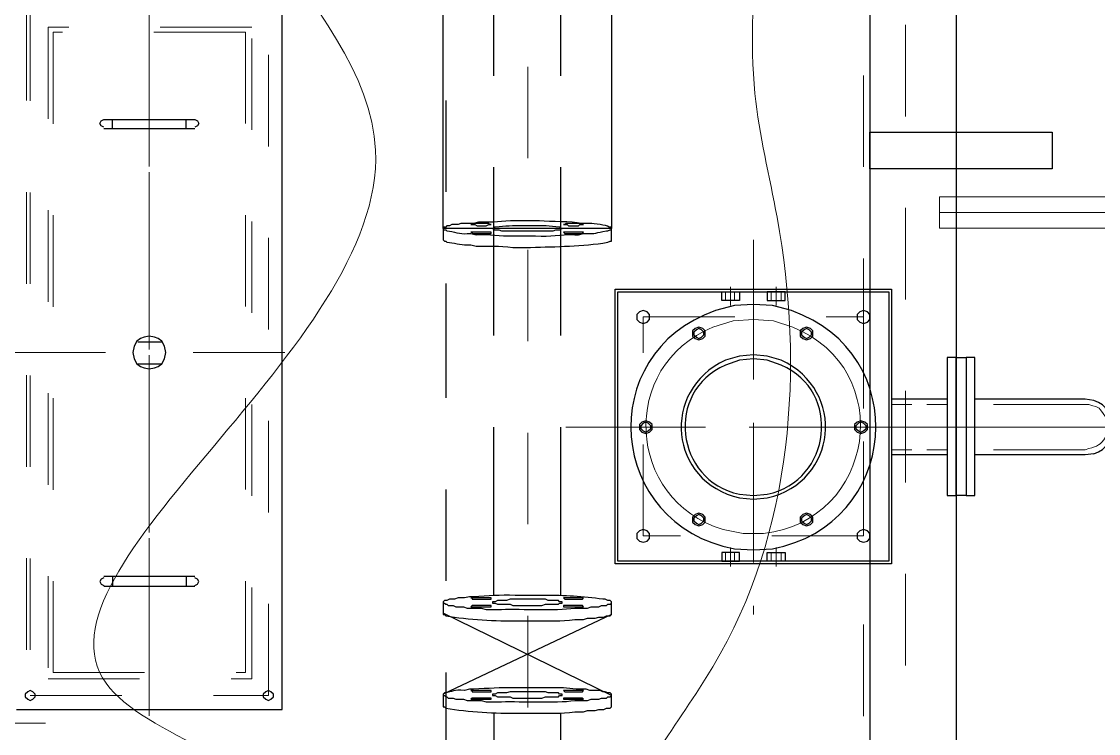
# Model space of a CAD drawing. Header units: metres. Extents: x 531759 to 532310, y 2675082 to 2675319.
# Drawn here: x 532024.641 to 532025.817, y 2675224.369 to 2675225.147 of the extents above; entities that cross this region are included whole.
import ezdxf

# ---------------------------------------------------------------- set-up
doc = ezdxf.new("R2010")
doc.units = ezdxf.units.M
doc.header["$MEASUREMENT"] = 0
for name, pattern in [('CENTER', [2, 1.25, -0.25, 0.25, -0.25]), ('CENTER2', [1.125, 0.75, -0.125, 0.125, -0.125]), ('PDF_IMPORT', [1, 0.8, -0.2])]:
    doc.linetypes.add(name, pattern=pattern)
doc.layers.add('IDT', color=7, linetype='Continuous')

# ---------------------------------------------------------------- blocks, each defined once
blk = doc.blocks.new('IDT')
at = {"layer": 'IDT', "color": 8, "linetype": 'CENTER', "ltscale": 0.1}
blk.add_line((15.8275, 7.4232), (15.8275, 16.5476), dxfattribs=at)
at = {"layer": 'IDT', "color": 0, "lineweight": 25}
for p, q in [((15.2701, 9.6603), (15.2701, 14.3091)), ((15.3642, 9.7654), (15.3642, 14.2039)), ((15.775, 10.8678), (15.775, 11.0006)), ((15.7017, 10.9273), (15.7017, 10.8678)), ((15.6477, 10.8622), (15.6463, 10.8609)), ((15.6463, 10.8609), (15.6463, 10.8595)), ((15.6463, 10.8595), (15.6463, 10.847)), ((15.6519, 10.8622), (15.6477, 10.8622)), ((15.6546, 10.8636), (15.6519, 10.8622)), ((15.6602, 10.8636), (15.6546, 10.8636)), ((15.6643, 10.865), (15.6602, 10.8636)), ((15.6726, 10.865), (15.6643, 10.865)), ((15.6768, 10.8664), (15.6726, 10.865)), ((15.6865, 10.8664), (15.6768, 10.8664)), ((15.7473, 10.8678), (15.7293, 10.8678)), ((15.8289, 10.8609), (15.8275, 10.8622)), ((15.8303, 10.8609), (15.8289, 10.8609)), ((15.8303, 10.8595), (15.8303, 10.8609)), ((15.8303, 10.847), (15.8303, 10.8595)), ((16.2964, 10.8636), (16.006, 10.8636)), ((16.006, 10.8636), (16.006, 10.0835)), ((16.2964, 10.8636), (16.006, 10.8636)), ((16.006, 10.8636), (16.006, 10.0835)), ((15.6477, 10.8498), (15.6463, 10.8484)), ((15.6463, 10.8484), (15.6463, 10.847)), ((15.6463, 10.8484), (15.8303, 10.7585)), ((15.6463, 10.7599), (15.8303, 10.847)), ((15.6463, 10.847), (15.6477, 10.8456)), ((15.6505, 10.8498), (15.6477, 10.8498)), ((15.6477, 10.8456), (15.6505, 10.8456)), ((15.6519, 10.8512), (15.6505, 10.8498)), ((15.6505, 10.8456), (15.6533, 10.8443)), ((15.6574, 10.8512), (15.6519, 10.8512)), ((15.6602, 10.8526), (15.6574, 10.8512)), ((15.6685, 10.8526), (15.6602, 10.8526)), ((15.6726, 10.8539), (15.6685, 10.8526)), ((15.6865, 10.8539), (15.6726, 10.8539)), ((15.6782, 10.8526), (15.6768, 10.8526)), ((15.6768, 10.8526), (15.6782, 10.8512)), ((15.6782, 10.8512), (15.6878, 10.8512)), ((15.6878, 10.8512), (15.6989, 10.8512)), ((15.6989, 10.8526), (15.6975, 10.8526)), ((15.6989, 10.8512), (15.6989, 10.8526)), ((15.703, 10.8484), (15.7003, 10.8484)), ((15.7003, 10.8484), (15.7003, 10.847)), ((15.7003, 10.847), (15.703, 10.847)), ((15.7044, 10.8498), (15.703, 10.8484)), ((15.703, 10.847), (15.7044, 10.8456)), ((15.7183, 10.8498), (15.7044, 10.8498)), ((15.7044, 10.8456), (15.7155, 10.8456)), ((15.7155, 10.8456), (15.7183, 10.8443)), ((15.7224, 10.8512), (15.7183, 10.8498)), ((15.7542, 10.8512), (15.7224, 10.8512)), ((15.757, 10.8498), (15.7542, 10.8512)), ((15.7708, 10.8498), (15.757, 10.8498)), ((15.757, 10.8443), (15.7611, 10.8456)), ((15.7611, 10.8456), (15.7708, 10.8456)), ((15.7833, 10.8553), (15.7667, 10.8553)), ((15.7736, 10.8484), (15.7708, 10.8498)), ((15.7708, 10.8456), (15.7736, 10.847)), ((15.7764, 10.8484), (15.7736, 10.8484)), ((15.7736, 10.847), (15.7764, 10.847)), ((15.7764, 10.847), (15.7764, 10.8484)), ((15.7791, 10.8526), (15.7777, 10.8526)), ((15.7777, 10.8526), (15.7777, 10.8512)), ((15.7777, 10.8512), (15.7888, 10.8512)), ((15.7888, 10.8539), (15.7833, 10.8553)), ((15.804, 10.8539), (15.7888, 10.8539)), ((15.7888, 10.8512), (15.7902, 10.8512)), ((15.7985, 10.8512), (15.7999, 10.8526)), ((15.7999, 10.8526), (15.7985, 10.8526)), ((15.8082, 10.8526), (15.804, 10.8539)), ((15.8165, 10.8526), (15.8082, 10.8526)), ((15.8192, 10.8512), (15.8165, 10.8526)), ((15.8248, 10.8512), (15.8192, 10.8512)), ((15.8261, 10.8498), (15.8248, 10.8512)), ((15.8275, 10.8498), (15.8261, 10.8498)), ((15.8289, 10.8484), (15.8275, 10.8498)), ((15.8303, 10.8484), (15.8289, 10.8484)), ((15.8289, 10.8456), (15.8303, 10.847)), ((15.8303, 10.847), (15.8303, 10.8484)), ((16.0184, 10.8526), (16.0156, 10.8498)), ((16.0184, 10.8526), (16.0156, 10.8498)), ((16.0156, 10.8498), (16.0156, 10.847)), ((16.0156, 10.8498), (16.0156, 10.847)), ((16.0156, 10.847), (16.0184, 10.8443)), ((16.0156, 10.847), (16.0184, 10.8443)), ((16.0212, 10.8539), (16.0184, 10.8526)), ((16.0212, 10.8539), (16.0184, 10.8526)), ((16.0239, 10.8526), (16.0212, 10.8539)), ((16.0239, 10.8526), (16.0212, 10.8539)), ((16.0267, 10.8498), (16.0239, 10.8526)), ((16.0267, 10.8498), (16.0239, 10.8526)), ((16.0239, 10.8443), (16.0267, 10.847)), ((16.0239, 10.8443), (16.0267, 10.847)), ((16.0267, 10.847), (16.0267, 10.8498)), ((16.0267, 10.847), (16.0267, 10.8498)), ((16.2784, 10.8526), (16.2757, 10.8498)), ((16.2784, 10.8526), (16.2757, 10.8498)), ((16.2757, 10.8498), (16.2757, 10.847)), ((16.2757, 10.8498), (16.2757, 10.847)), ((16.2757, 10.847), (16.2784, 10.8443)), ((16.2757, 10.847), (16.2784, 10.8443)), ((16.2812, 10.8539), (16.2784, 10.8526)), ((16.2812, 10.8539), (16.2784, 10.8526)), ((16.284, 10.8526), (16.2812, 10.8539)), ((16.284, 10.8526), (16.2812, 10.8539)), ((16.2867, 10.8498), (16.284, 10.8526)), ((16.2867, 10.8498), (16.284, 10.8526)), ((16.284, 10.8443), (16.2867, 10.847)), ((16.284, 10.8443), (16.2867, 10.847)), ((16.2867, 10.847), (16.2867, 10.8498)), ((16.2867, 10.847), (16.2867, 10.8498)), ((15.6533, 10.8443), (15.656, 10.8443)), ((15.656, 10.8443), (15.6588, 10.8429)), ((15.6588, 10.8429), (15.6699, 10.8429)), ((15.6699, 10.8429), (15.674, 10.8415)), ((15.674, 10.8415), (15.6851, 10.8415)), ((15.6782, 10.8443), (15.6768, 10.8429)), ((15.6768, 10.8429), (15.6878, 10.8429)), ((15.6878, 10.8429), (15.6989, 10.8429)), ((15.6989, 10.8429), (15.6975, 10.8443)), ((15.7127, 10.8401), (15.7376, 10.8401)), ((15.7183, 10.8443), (15.7376, 10.8443)), ((15.7376, 10.8443), (15.757, 10.8443)), ((15.7376, 10.8401), (15.7515, 10.8401)), ((15.7791, 10.8443), (15.7777, 10.8443)), ((15.7777, 10.8443), (15.7777, 10.8429)), ((15.7777, 10.8429), (15.7888, 10.8429)), ((15.7888, 10.8429), (15.7902, 10.8429)), ((15.7985, 10.8443), (15.7971, 10.8443)), ((15.7971, 10.8415), (15.8013, 10.8415)), ((15.7985, 10.8429), (15.7985, 10.8443)), ((15.7985, 10.8429), (15.7999, 10.8429)), ((15.7999, 10.8429), (15.7985, 10.8429)), ((15.8013, 10.8415), (15.8068, 10.8429)), ((16.0184, 10.8443), (16.0212, 10.8429)), ((16.0184, 10.8443), (16.0212, 10.8429)), ((16.0212, 10.8429), (16.0239, 10.8443)), ((16.0212, 10.8429), (16.0239, 10.8443)), ((16.2784, 10.8443), (16.2812, 10.8429)), ((16.2784, 10.8443), (16.2812, 10.8429)), ((16.2812, 10.8429), (16.284, 10.8443)), ((16.2812, 10.8429), (16.284, 10.8443)), ((15.6643, 10.764), (15.6602, 10.7627)), ((15.6726, 10.764), (15.6643, 10.764)), ((15.6768, 10.7654), (15.6726, 10.764)), ((15.6865, 10.7654), (15.6768, 10.7654)), ((15.7473, 10.7668), (15.7293, 10.7668)), ((15.6477, 10.7613), (15.6463, 10.7599)), ((15.6463, 10.7599), (15.6463, 10.7585)), ((15.6463, 10.7585), (15.6463, 10.7461)), ((15.6519, 10.7613), (15.6477, 10.7613)), ((15.6546, 10.7627), (15.6519, 10.7613)), ((15.6602, 10.7627), (15.6546, 10.7627)), ((15.6602, 10.7516), (15.6574, 10.7502)), ((15.6685, 10.7516), (15.6602, 10.7516)), ((15.6726, 10.753), (15.6685, 10.7516)), ((15.6865, 10.753), (15.6726, 10.753)), ((15.6782, 10.7516), (15.6768, 10.7516)), ((15.6768, 10.7516), (15.6782, 10.7502)), ((15.6989, 10.7516), (15.6975, 10.7516)), ((15.6989, 10.7502), (15.6989, 10.7516)), ((15.7833, 10.7544), (15.7667, 10.7544)), ((15.7791, 10.7516), (15.7777, 10.7516)), ((15.7777, 10.7516), (15.7777, 10.7502)), ((15.7888, 10.753), (15.7833, 10.7544)), ((15.804, 10.753), (15.7888, 10.753)), ((15.7985, 10.7502), (15.7999, 10.7516)), ((15.7999, 10.7516), (15.7985, 10.7516)), ((15.8082, 10.7516), (15.804, 10.753)), ((15.8165, 10.7516), (15.8082, 10.7516)), ((15.8192, 10.7502), (15.8165, 10.7516)), ((15.8289, 10.7599), (15.8275, 10.7613)), ((15.8303, 10.7599), (15.8289, 10.7599)), ((15.8303, 10.7585), (15.8303, 10.7599)), ((15.8303, 10.7461), (15.8303, 10.7585)), ((15.6477, 10.7488), (15.6463, 10.7474)), ((15.6463, 10.7474), (15.6463, 10.7461)), ((15.6463, 10.7461), (15.6477, 10.7447)), ((15.6505, 10.7488), (15.6477, 10.7488)), ((15.6477, 10.7447), (15.6505, 10.7447)), ((15.6519, 10.7502), (15.6505, 10.7488)), ((15.6505, 10.7447), (15.6533, 10.7433)), ((15.6574, 10.7502), (15.6519, 10.7502)), ((15.6533, 10.7433), (15.656, 10.7433)), ((15.6782, 10.7433), (15.6768, 10.7419)), ((15.6768, 10.7419), (15.6878, 10.7419)), ((15.6782, 10.7502), (15.6878, 10.7502)), ((15.6878, 10.7502), (15.6989, 10.7502)), ((15.6878, 10.7419), (15.6989, 10.7419)), ((15.6989, 10.7419), (15.6975, 10.7433)), ((15.703, 10.7474), (15.7003, 10.7474)), ((15.7003, 10.7474), (15.7003, 10.7461)), ((15.7003, 10.7461), (15.703, 10.7461)), ((15.7044, 10.7488), (15.703, 10.7474)), ((15.703, 10.7461), (15.7044, 10.7447)), ((15.7183, 10.7488), (15.7044, 10.7488)), ((15.7044, 10.7447), (15.7155, 10.7447)), ((15.7155, 10.7447), (15.7183, 10.7433)), ((15.7224, 10.7502), (15.7183, 10.7488)), ((15.7183, 10.7433), (15.7376, 10.7433)), ((15.7542, 10.7502), (15.7224, 10.7502)), ((15.7376, 10.7433), (15.757, 10.7433)), ((15.757, 10.7488), (15.7542, 10.7502)), ((15.7708, 10.7488), (15.757, 10.7488)), ((15.757, 10.7433), (15.7611, 10.7447)), ((15.7611, 10.7447), (15.7708, 10.7447)), ((15.7736, 10.7474), (15.7708, 10.7488)), ((15.7708, 10.7447), (15.7736, 10.7461)), ((15.7764, 10.7474), (15.7736, 10.7474)), ((15.7736, 10.7461), (15.7764, 10.7461)), ((15.7764, 10.7461), (15.7764, 10.7474)), ((15.7777, 10.7502), (15.7888, 10.7502)), ((15.7791, 10.7433), (15.7777, 10.7433)), ((15.7777, 10.7433), (15.7777, 10.7419)), ((15.7777, 10.7419), (15.7888, 10.7419)), ((15.7888, 10.7502), (15.7902, 10.7502)), ((15.7888, 10.7419), (15.7902, 10.7419)), ((15.7985, 10.7433), (15.7971, 10.7433)), ((15.7971, 10.7405), (15.8013, 10.7405)), ((15.7985, 10.7419), (15.7985, 10.7433)), ((15.7985, 10.7419), (15.7999, 10.7419)), ((15.7999, 10.7419), (15.7985, 10.7419)), ((15.8013, 10.7405), (15.8068, 10.7419)), ((15.8068, 10.7419), (15.8137, 10.7419)), ((15.8137, 10.7419), (15.8179, 10.7433)), ((15.8179, 10.7433), (15.8234, 10.7433)), ((15.8248, 10.7502), (15.8192, 10.7502)), ((15.8234, 10.7433), (15.8261, 10.7447)), ((15.8261, 10.7488), (15.8248, 10.7502)), ((15.8275, 10.7488), (15.8261, 10.7488)), ((15.8261, 10.7447), (15.8289, 10.7447)), ((15.8289, 10.7474), (15.8275, 10.7488)), ((15.8303, 10.7474), (15.8289, 10.7474)), ((15.8289, 10.7447), (15.8303, 10.7461)), ((15.8303, 10.7461), (15.8303, 10.7474)), ((15.7196, 10.7391), (15.7376, 10.7391)), ((15.7376, 10.7391), (15.7515, 10.7391)), ((16.1014, 10.7281), (16.0986, 10.7267)), ((16.1014, 10.7295), (16.1111, 10.7295)), ((16.1111, 10.7295), (16.1913, 10.7295)), ((16.1111, 10.7184), (16.1111, 10.7295)), ((16.1913, 10.7295), (16.201, 10.7295)), ((16.1913, 10.7184), (16.1913, 10.7295)), ((16.2038, 10.7267), (16.201, 10.7281)), ((16.0986, 10.7267), (16.0972, 10.7239)), ((16.0972, 10.7239), (16.0986, 10.7212)), ((16.0986, 10.7212), (16.1014, 10.7198)), ((16.1014, 10.7184), (16.1111, 10.7184)), ((16.1111, 10.7184), (16.201, 10.7184)), ((16.201, 10.7198), (16.2038, 10.7212)), ((16.2051, 10.7239), (16.2038, 10.7267)), ((16.2038, 10.7212), (16.2051, 10.7239)), ((15.3407, 10.7046), (15.6422, 10.7046)), ((15.3407, 10.4044), (15.3407, 10.7046)), ((15.6422, 10.7046), (15.6422, 10.4044)), ((15.3434, 10.7018), (15.6394, 10.7018)), ((15.3434, 10.4072), (15.3434, 10.7018)), ((15.4568, 10.7018), (15.4762, 10.7018)), ((15.4568, 10.6921), (15.4568, 10.7018)), ((15.4762, 10.6921), (15.4568, 10.6921)), ((15.4762, 10.7018), (15.4762, 10.6921)), ((15.526, 10.7018), (15.5066, 10.7018)), ((15.5066, 10.7018), (15.5066, 10.6921)), ((15.5066, 10.6921), (15.526, 10.6921)), ((15.526, 10.6921), (15.526, 10.7018)), ((15.6394, 10.7018), (15.6394, 10.4072)), ((15.3711, 10.681), (15.3669, 10.6797)), ((15.3752, 10.6797), (15.3711, 10.681)), ((15.4914, 10.6893), (15.4707, 10.688)), ((15.5122, 10.688), (15.4914, 10.6893)), ((15.6118, 10.681), (15.6076, 10.6797)), ((15.6159, 10.6797), (15.6118, 10.681)), ((15.3669, 10.6797), (15.3642, 10.6769)), ((15.3642, 10.6769), (15.3642, 10.6714)), ((15.3642, 10.6714), (15.3669, 10.6686)), ((15.3669, 10.6686), (15.3711, 10.6672)), ((15.3711, 10.6672), (15.3752, 10.6686)), ((15.378, 10.6769), (15.3752, 10.6797)), ((15.3752, 10.6686), (15.378, 10.6714)), ((15.378, 10.6714), (15.378, 10.6769)), ((15.6076, 10.6797), (15.6048, 10.6769)), ((15.6048, 10.6769), (15.6048, 10.6714)), ((15.6048, 10.6714), (15.6076, 10.6686)), ((15.6076, 10.6686), (15.6118, 10.6672)), ((15.6118, 10.6672), (15.6159, 10.6686)), ((15.6187, 10.6769), (15.6159, 10.6797)), ((15.6159, 10.6686), (15.6187, 10.6714)), ((15.6187, 10.6714), (15.6187, 10.6769)), ((15.4292, 10.6617), (15.4264, 10.6589)), ((15.4264, 10.6589), (15.4264, 10.6534)), ((15.4306, 10.6603), (15.4278, 10.6575)), ((15.4278, 10.6575), (15.4278, 10.6548)), ((15.4333, 10.6631), (15.4292, 10.6617)), ((15.4333, 10.6617), (15.4306, 10.6603)), ((15.4375, 10.6617), (15.4333, 10.6631)), ((15.4361, 10.6603), (15.4333, 10.6617)), ((15.4389, 10.6575), (15.4361, 10.6603)), ((15.4403, 10.6589), (15.4375, 10.6617)), ((15.4389, 10.6548), (15.4389, 10.6575)), ((15.4403, 10.6534), (15.4403, 10.6589)), ((15.5468, 10.6617), (15.544, 10.6589)), ((15.544, 10.6589), (15.544, 10.6534)), ((15.5481, 10.6603), (15.5454, 10.6575)), ((15.5454, 10.6575), (15.5454, 10.6548)), ((15.5509, 10.6631), (15.5468, 10.6617)), ((15.5509, 10.6617), (15.5481, 10.6603)), ((15.5551, 10.6617), (15.5509, 10.6631)), ((15.5537, 10.6603), (15.5509, 10.6617)), ((15.5564, 10.6575), (15.5537, 10.6603)), ((15.5578, 10.6589), (15.5551, 10.6617)), ((15.5564, 10.6548), (15.5564, 10.6575)), ((15.5578, 10.6534), (15.5578, 10.6589)), ((15.4264, 10.6534), (15.4292, 10.6506)), ((15.4278, 10.6548), (15.4306, 10.652)), ((15.4292, 10.6506), (15.4333, 10.6492)), ((15.4306, 10.652), (15.4333, 10.6506)), ((15.4333, 10.6506), (15.4361, 10.652)), ((15.4333, 10.6492), (15.4375, 10.6506)), ((15.4361, 10.652), (15.4389, 10.6548)), ((15.4375, 10.6506), (15.4403, 10.6534)), ((15.544, 10.6534), (15.5468, 10.6506)), ((15.5454, 10.6548), (15.5481, 10.652)), ((15.5468, 10.6506), (15.5509, 10.6492)), ((15.5481, 10.652), (15.5509, 10.6506)), ((15.5509, 10.6506), (15.5537, 10.652)), ((15.5509, 10.6492), (15.5551, 10.6506)), ((15.5537, 10.652), (15.5564, 10.6548)), ((15.5551, 10.6506), (15.5578, 10.6534)), ((15.4914, 10.634), (15.4762, 10.6326)), ((15.5066, 10.6326), (15.4914, 10.634)), ((15.2591, 10.6299), (15.2494, 10.6299)), ((15.2494, 10.6299), (15.2494, 10.4791)), ((15.2591, 10.6299), (15.2701, 10.6299)), ((15.2591, 10.4791), (15.2591, 10.6299)), ((15.2591, 10.4791), (15.2591, 10.6299)), ((15.2798, 10.6299), (15.2701, 10.6299)), ((15.2701, 10.6299), (15.2701, 10.4791)), ((15.2701, 10.6299), (15.2701, 10.4791)), ((15.2798, 10.4791), (15.2798, 10.6299)), ((15.4914, 10.6299), (15.4762, 10.6285)), ((15.5066, 10.6285), (15.4914, 10.6299)), ((15.1194, 10.5842), (15.129, 10.5856)), ((15.129, 10.5856), (15.2494, 10.5856)), ((15.2798, 10.5856), (15.3407, 10.5856)), ((15.3697, 10.5607), (15.3669, 10.5579)), ((15.3669, 10.5579), (15.3669, 10.5524)), ((15.3669, 10.5524), (15.3697, 10.5497)), ((15.3711, 10.5593), (15.3683, 10.5566)), ((15.3683, 10.5566), (15.3683, 10.5538)), ((15.3683, 10.5538), (15.3711, 10.551)), ((15.3739, 10.5621), (15.3697, 10.5607)), ((15.3739, 10.5607), (15.3711, 10.5593)), ((15.3711, 10.551), (15.3739, 10.5497)), ((15.378, 10.5607), (15.3739, 10.5621)), ((15.3766, 10.5593), (15.3739, 10.5607)), ((15.3739, 10.5497), (15.3766, 10.551)), ((15.3794, 10.5566), (15.3766, 10.5593)), ((15.3766, 10.551), (15.3794, 10.5538)), ((15.3808, 10.5579), (15.378, 10.5607)), ((15.378, 10.5497), (15.3808, 10.5524)), ((15.3794, 10.5538), (15.3794, 10.5566)), ((15.3808, 10.5524), (15.3808, 10.5579)), ((15.6048, 10.5607), (15.6021, 10.5579)), ((15.6021, 10.5579), (15.6021, 10.5524)), ((15.6021, 10.5524), (15.6048, 10.5497)), ((15.6062, 10.5593), (15.6035, 10.5566)), ((15.6035, 10.5566), (15.6035, 10.5538)), ((15.6035, 10.5538), (15.6062, 10.551)), ((15.609, 10.5621), (15.6048, 10.5607)), ((15.609, 10.5607), (15.6062, 10.5593)), ((15.6062, 10.551), (15.609, 10.5497)), ((15.6131, 10.5607), (15.609, 10.5621)), ((15.6118, 10.5593), (15.609, 10.5607)), ((15.609, 10.5497), (15.6118, 10.551)), ((15.6145, 10.5566), (15.6118, 10.5593)), ((15.6118, 10.551), (15.6145, 10.5538)), ((15.6159, 10.5579), (15.6131, 10.5607)), ((15.6131, 10.5497), (15.6159, 10.5524)), ((15.6145, 10.5538), (15.6145, 10.5566)), ((15.6159, 10.5524), (15.6159, 10.5579)), ((15.3697, 10.5497), (15.3739, 10.5483)), ((15.3739, 10.5483), (15.378, 10.5497)), ((15.6048, 10.5497), (15.609, 10.5483)), ((15.609, 10.5483), (15.6131, 10.5497)), ((15.1194, 10.5261), (15.129, 10.5248)), ((15.129, 10.5248), (15.2494, 10.5248)), ((15.2798, 10.5248), (15.3407, 10.5248)), ((15.461, 10.4874), (15.4762, 10.4819)), ((15.461, 10.4819), (15.4762, 10.4777)), ((15.4762, 10.4819), (15.4914, 10.4805)), ((15.4914, 10.4805), (15.5066, 10.4819)), ((15.5066, 10.4819), (15.5219, 10.4874)), ((15.5066, 10.4777), (15.5219, 10.4819)), ((16.1346, 10.4805), (16.1332, 10.4736)), ((16.1374, 10.486), (16.1346, 10.4805)), ((16.1415, 10.4888), (16.1374, 10.486)), ((16.1636, 10.486), (16.1374, 10.486)), ((16.1457, 10.4902), (16.1415, 10.4888)), ((16.1512, 10.4916), (16.1457, 10.4902)), ((16.1567, 10.4902), (16.1512, 10.4916)), ((16.1609, 10.4888), (16.1567, 10.4902)), ((16.165, 10.486), (16.1609, 10.4888)), ((16.1678, 10.4805), (16.165, 10.486)), ((16.1692, 10.4736), (16.1678, 10.4805)), ((15.2494, 10.4791), (15.2591, 10.4791)), ((15.2701, 10.4791), (15.2591, 10.4791)), ((15.2701, 10.4791), (15.2798, 10.4791)), ((15.4762, 10.4777), (15.4914, 10.4763)), ((15.4914, 10.4763), (15.5066, 10.4777)), ((16.1332, 10.4736), (16.1346, 10.4667)), ((16.1678, 10.4667), (16.1692, 10.4736)), ((15.4292, 10.4584), (15.4264, 10.4556)), ((15.4306, 10.457), (15.4278, 10.4542)), ((15.4333, 10.4597), (15.4292, 10.4584)), ((15.4333, 10.4584), (15.4306, 10.457)), ((15.4375, 10.4584), (15.4333, 10.4597)), ((15.4361, 10.457), (15.4333, 10.4584)), ((15.4389, 10.4542), (15.4361, 10.457)), ((15.4403, 10.4556), (15.4375, 10.4584)), ((15.5468, 10.4584), (15.544, 10.4556)), ((15.5481, 10.457), (15.5454, 10.4542)), ((15.5509, 10.4597), (15.5468, 10.4584)), ((15.5509, 10.4584), (15.5481, 10.457)), ((15.5551, 10.4584), (15.5509, 10.4597)), ((15.5537, 10.457), (15.5509, 10.4584)), ((15.5564, 10.4542), (15.5537, 10.457)), ((15.5578, 10.4556), (15.5551, 10.4584)), ((16.1346, 10.4667), (16.1374, 10.4611)), ((16.1374, 10.4625), (16.1636, 10.4625)), ((16.1374, 10.4611), (16.1415, 10.4584)), ((16.1415, 10.4584), (16.1457, 10.457)), ((16.1457, 10.457), (16.1512, 10.4556)), ((16.1512, 10.4556), (16.1567, 10.457)), ((16.1567, 10.457), (16.1609, 10.4584)), ((16.1609, 10.4584), (16.165, 10.4611)), ((16.165, 10.4611), (16.1678, 10.4667)), ((15.4264, 10.4556), (15.4264, 10.4501)), ((15.4264, 10.4501), (15.4292, 10.4473)), ((15.4278, 10.4542), (15.4278, 10.4514)), ((15.4278, 10.4514), (15.4306, 10.4487)), ((15.4292, 10.4473), (15.4333, 10.4459)), ((15.4306, 10.4487), (15.4333, 10.4473)), ((15.4333, 10.4473), (15.4361, 10.4487)), ((15.4333, 10.4459), (15.4375, 10.4473)), ((15.4361, 10.4487), (15.4389, 10.4514)), ((15.4375, 10.4473), (15.4403, 10.4501)), ((15.4389, 10.4514), (15.4389, 10.4542)), ((15.4403, 10.4501), (15.4403, 10.4556)), ((15.544, 10.4556), (15.544, 10.4501)), ((15.544, 10.4501), (15.5468, 10.4473)), ((15.5454, 10.4542), (15.5454, 10.4514)), ((15.5454, 10.4514), (15.5481, 10.4487)), ((15.5468, 10.4473), (15.5509, 10.4459)), ((15.5481, 10.4487), (15.5509, 10.4473)), ((15.5509, 10.4473), (15.5537, 10.4487)), ((15.5509, 10.4459), (15.5551, 10.4473)), ((15.5537, 10.4487), (15.5564, 10.4514)), ((15.5551, 10.4473), (15.5578, 10.4501)), ((15.5564, 10.4514), (15.5564, 10.4542)), ((15.5578, 10.4501), (15.5578, 10.4556)), ((15.3669, 10.4404), (15.3642, 10.4376)), ((15.3642, 10.4376), (15.3642, 10.4321)), ((15.3711, 10.4418), (15.3669, 10.4404)), ((15.3752, 10.4404), (15.3711, 10.4418)), ((15.378, 10.4376), (15.3752, 10.4404)), ((15.378, 10.4321), (15.378, 10.4376)), ((15.6076, 10.4404), (15.6048, 10.4376)), ((15.6048, 10.4376), (15.6048, 10.4321)), ((15.6118, 10.4418), (15.6076, 10.4404)), ((15.6159, 10.4404), (15.6118, 10.4418)), ((15.6187, 10.4376), (15.6159, 10.4404)), ((15.6187, 10.4321), (15.6187, 10.4376)), ((15.3642, 10.4321), (15.3669, 10.4293)), ((15.3669, 10.4293), (15.3711, 10.4279)), ((15.3711, 10.4279), (15.3752, 10.4293)), ((15.3752, 10.4293), (15.378, 10.4321)), ((15.4499, 10.4279), (15.4707, 10.4224)), ((15.4707, 10.4224), (15.4914, 10.421)), ((15.4914, 10.421), (15.5122, 10.4224)), ((15.5122, 10.4224), (15.5329, 10.4279)), ((15.6048, 10.4321), (15.6076, 10.4293)), ((15.6076, 10.4293), (15.6118, 10.4279)), ((15.6118, 10.4279), (15.6159, 10.4293)), ((15.6159, 10.4293), (15.6187, 10.4321)), ((15.4762, 10.4169), (15.4568, 10.4169)), ((15.4568, 10.4169), (15.4568, 10.4072)), ((15.4762, 10.4072), (15.4762, 10.4169)), ((15.5066, 10.4072), (15.5066, 10.4169)), ((15.5066, 10.4169), (15.526, 10.4169)), ((15.526, 10.4169), (15.526, 10.4072)), ((15.6422, 10.4044), (15.3407, 10.4044)), ((15.6394, 10.4072), (15.3434, 10.4072)), ((15.4568, 10.4072), (15.4762, 10.4072)), ((15.526, 10.4072), (15.5066, 10.4072)), ((15.6477, 10.3519), (15.6463, 10.3519)), ((15.6463, 10.3519), (15.6463, 10.3505)), ((15.6505, 10.3532), (15.6477, 10.3519)), ((15.7542, 10.3588), (15.7349, 10.3588)), ((15.7999, 10.356), (15.7943, 10.3574)), ((15.804, 10.356), (15.7999, 10.356)), ((15.8275, 10.3519), (15.8261, 10.3532)), ((15.8289, 10.3519), (15.8275, 10.3519)), ((15.8303, 10.3505), (15.8289, 10.3519)), ((15.6463, 10.3505), (15.6463, 10.338)), ((15.6477, 10.3394), (15.6463, 10.3394)), ((15.6463, 10.3394), (15.6463, 10.3366)), ((15.6505, 10.3408), (15.6477, 10.3394)), ((15.6519, 10.3408), (15.6505, 10.3408)), ((15.6823, 10.3449), (15.6768, 10.3436)), ((15.6782, 10.3436), (15.6768, 10.3422)), ((15.6768, 10.3422), (15.6878, 10.3422)), ((15.6865, 10.3449), (15.6823, 10.3449)), ((15.6878, 10.3422), (15.6989, 10.3422)), ((15.6989, 10.3422), (15.6975, 10.3436)), ((15.7072, 10.3394), (15.7017, 10.3394)), ((15.7017, 10.3394), (15.7017, 10.338)), ((15.71, 10.3408), (15.7072, 10.3394)), ((15.7667, 10.3408), (15.71, 10.3408)), ((15.7542, 10.3463), (15.7293, 10.3463)), ((15.7694, 10.3394), (15.7667, 10.3408)), ((15.775, 10.3394), (15.7694, 10.3394)), ((15.775, 10.338), (15.775, 10.3394)), ((15.7791, 10.3436), (15.7777, 10.3436)), ((15.7777, 10.3436), (15.7777, 10.3422)), ((15.7777, 10.3422), (15.7888, 10.3422)), ((15.7888, 10.3422), (15.7902, 10.3422)), ((15.7999, 10.3436), (15.7943, 10.3449)), ((15.7985, 10.3436), (15.7971, 10.3436)), ((15.7985, 10.3422), (15.7985, 10.3436)), ((15.7985, 10.3422), (15.7999, 10.3422)), ((15.7999, 10.3422), (15.7985, 10.3422)), ((15.804, 10.3436), (15.7999, 10.3436)), ((15.8275, 10.3394), (15.8261, 10.3408)), ((15.8303, 10.3394), (15.8275, 10.3394)), ((15.8303, 10.338), (15.8303, 10.3505)), ((15.8303, 10.3366), (15.8303, 10.3394)), ((15.6463, 10.338), (15.8303, 10.338)), ((15.6463, 10.0946), (15.6463, 10.338)), ((15.6463, 10.3366), (15.6491, 10.3366)), ((15.6699, 10.3325), (15.6795, 10.3325)), ((15.6809, 10.3339), (15.6768, 10.3339)), ((15.6768, 10.3339), (15.6782, 10.3339)), ((15.6782, 10.3339), (15.6795, 10.3325)), ((15.6795, 10.3325), (15.6878, 10.3325)), ((15.6823, 10.3353), (15.6809, 10.3339)), ((15.6934, 10.3353), (15.6823, 10.3353)), ((15.6878, 10.3325), (15.6961, 10.3325)), ((15.6948, 10.3339), (15.6934, 10.3353)), ((15.6989, 10.3339), (15.6948, 10.3339)), ((15.6961, 10.3325), (15.6975, 10.3339)), ((15.6975, 10.3339), (15.6989, 10.3339)), ((15.7017, 10.338), (15.7003, 10.338)), ((15.7003, 10.338), (15.7017, 10.338)), ((15.7017, 10.338), (15.7017, 10.3366)), ((15.7017, 10.3366), (15.703, 10.3366)), ((15.7252, 10.3297), (15.7376, 10.3297)), ((15.7335, 10.3353), (15.7376, 10.3353)), ((15.7376, 10.3353), (15.7418, 10.3353)), ((15.7376, 10.3297), (15.7515, 10.3297)), ((15.7736, 10.3366), (15.775, 10.3366)), ((15.775, 10.3366), (15.775, 10.338)), ((15.775, 10.338), (15.7764, 10.338)), ((15.7764, 10.338), (15.775, 10.338)), ((15.7805, 10.3339), (15.7777, 10.3339)), ((15.7777, 10.3339), (15.7791, 10.3339)), ((15.7791, 10.3339), (15.7805, 10.3325)), ((15.7833, 10.3353), (15.7805, 10.3339)), ((15.7805, 10.3325), (15.7888, 10.3325)), ((15.793, 10.3353), (15.7833, 10.3353)), ((15.7888, 10.3325), (15.7957, 10.3325)), ((15.7916, 10.3311), (15.7971, 10.3325)), ((15.7957, 10.3339), (15.793, 10.3353)), ((15.7957, 10.3325), (15.7971, 10.3339)), ((15.7999, 10.3339), (15.7957, 10.3339)), ((15.7971, 10.3339), (15.7999, 10.3339)), ((15.7971, 10.3325), (15.8109, 10.3325)), ((15.8109, 10.3325), (15.8137, 10.3339)), ((15.8137, 10.3339), (15.8206, 10.3339)), ((15.8206, 10.3339), (15.8234, 10.3353)), ((15.8234, 10.3353), (15.8261, 10.3353)), ((15.8261, 10.3353), (15.8275, 10.3366)), ((15.8275, 10.3366), (15.8303, 10.3366)), ((15.8303, 10.338), (15.8303, 10.0946)), ((15.165, 10.273), (15.3642, 10.273)), ((15.165, 10.2329), (15.165, 10.273)), ((15.3642, 10.273), (15.3642, 10.2329)), ((15.3642, 10.2329), (15.165, 10.2329)), ((16.0972, 10.2232), (16.0986, 10.226)), ((16.0986, 10.2205), (16.0972, 10.2232)), ((16.0986, 10.226), (16.1014, 10.2274)), ((16.1913, 10.2288), (16.1014, 10.2288)), ((16.1111, 10.2288), (16.1111, 10.2191)), ((16.201, 10.2288), (16.1913, 10.2288)), ((16.1913, 10.2288), (16.1913, 10.2191)), ((16.201, 10.2274), (16.2038, 10.226)), ((16.2038, 10.226), (16.2051, 10.2232)), ((16.2051, 10.2232), (16.2038, 10.2205)), ((16.1014, 10.2191), (16.0986, 10.2205)), ((16.1111, 10.2191), (16.1014, 10.2191)), ((16.1913, 10.2191), (16.1111, 10.2191)), ((16.201, 10.2191), (16.1913, 10.2191)), ((16.2038, 10.2205), (16.201, 10.2191))]:
    blk.add_line(p, q, dxfattribs=at)
at = {"layer": 'IDT', "color": 0, "linetype": 'PDF_IMPORT', "lineweight": 13, "ltscale": 0.113333}
blk.add_line((15.3254, 9.7156), (15.3254, 14.2537), dxfattribs=at)
at = {"layer": 'IDT', "color": 0, "linetype": 'PDF_IMPORT', "lineweight": 13, "ltscale": 0.0125}
for p, q in [((15.3711, 9.7709), (15.3711, 14.1984)), ((16.2854, 14.1984), (16.2854, 9.7709))]:
    blk.add_line(p, q, dxfattribs=at)
at = {"layer": 'IDT', "color": 0, "linetype": 'PDF_IMPORT', "lineweight": 13, "ltscale": 0.095833}
blk.add_line((15.7376, 11.0614), (15.7376, 9.7543), dxfattribs=at)
at = {"layer": 'IDT', "color": 0, "linetype": 'PDF_IMPORT', "lineweight": 13, "ltscale": 0.044167}
for p, q in [((16.1512, 10.0766), (16.1512, 10.8705)), ((16.1512, 10.8705), (16.1512, 10.0766))]:
    blk.add_line(p, q, dxfattribs=at)
at = {"layer": 'IDT', "color": 0, "lineweight": 13}
for p, q in [((16.2646, 10.8788), (16.6948, 10.8788)), ((15.5025, 10.6714), (15.4804, 10.6714)), ((15.5246, 10.6672), (15.5025, 10.6714)), ((15.129, 10.5801), (15.1249, 10.5787)), ((15.2798, 10.5801), (15.3019, 10.5801)), ((15.3185, 10.5801), (15.3407, 10.5801)), ((15.3642, 10.5552), (15.0737, 10.5552)), ((15.1249, 10.5303), (15.129, 10.5303)), ((15.2798, 10.5303), (15.3019, 10.5303)), ((15.3185, 10.5303), (15.3407, 10.5303)), ((15.4485, 10.4459), (15.4693, 10.439)), ((15.5136, 10.439), (15.5357, 10.4459)), ((15.4693, 10.439), (15.4914, 10.4376)), ((15.4914, 10.4376), (15.5136, 10.439))]:
    blk.add_line(p, q, dxfattribs=at)
at = {"layer": 'IDT', "color": 0, "linetype": 'PDF_IMPORT', "lineweight": 13, "ltscale": 0.038333}
for p, q in [((16.2812, 10.8484), (16.0212, 10.8484)), ((16.0212, 10.8484), (16.0212, 10.0987)), ((16.2812, 10.8484), (16.0212, 10.8484)), ((16.0212, 10.8484), (16.0212, 10.0987)), ((16.2812, 10.0987), (16.2812, 10.8484)), ((16.2812, 10.0987), (16.2812, 10.8484)), ((15.4914, 10.3505), (15.4914, 10.7599)), ((15.3711, 10.4348), (15.3711, 10.6741)), ((15.3711, 10.6741), (15.6118, 10.6741)), ((15.6118, 10.6741), (15.6118, 10.4348)), ((15.6961, 10.5552), (15.2867, 10.5552)), ((15.6118, 10.4348), (15.3711, 10.4348))]:
    blk.add_line(p, q, dxfattribs=at)
at = {"layer": 'IDT', "color": 0, "linetype": 'PDF_IMPORT', "lineweight": 13, "ltscale": 0.023333}
for p, q in [((16.2618, 10.8304), (16.0392, 10.8304)), ((16.0392, 10.8304), (16.0392, 10.1181)), ((16.2618, 10.1181), (16.2618, 10.8304)), ((16.0392, 10.1181), (16.2618, 10.1181))]:
    blk.add_line(p, q, dxfattribs=at)
at = {"layer": 'IDT', "color": 0, "linetype": 'PDF_IMPORT', "lineweight": 13, "ltscale": 0.02}
for p, q in [((16.2563, 10.8235), (16.0461, 10.8235)), ((16.0461, 10.8235), (16.0461, 10.1236)), ((16.2563, 10.1236), (16.2563, 10.8235)), ((16.0461, 10.1236), (16.2563, 10.1236))]:
    blk.add_line(p, q, dxfattribs=at)
at = {"layer": 'IDT', "color": 0, "linetype": 'PDF_IMPORT', "lineweight": 25, "ltscale": 0.23}
for p, q in [((15.7017, 10.7391), (15.7017, 9.7543)), ((15.775, 10.7391), (15.775, 9.7543))]:
    blk.add_line(p, q, dxfattribs=at)
at = {"layer": 'IDT', "color": 0, "lineweight": 9}
for p, q in [((15.4665, 10.7073), (15.4665, 10.6866)), ((15.5163, 10.7073), (15.5163, 10.6866)), ((15.461, 10.7018), (15.461, 10.6921)), ((15.4721, 10.7018), (15.4721, 10.6921)), ((15.5122, 10.7018), (15.5122, 10.6921)), ((15.5219, 10.7018), (15.5219, 10.6921)), ((15.4665, 10.4017), (15.4665, 10.4224)), ((15.5163, 10.4017), (15.5163, 10.4224)), ((15.461, 10.4072), (15.461, 10.4169)), ((15.4721, 10.4072), (15.4721, 10.4169)), ((15.5122, 10.4072), (15.5122, 10.4169)), ((15.5219, 10.4072), (15.5219, 10.4169))]:
    blk.add_line(p, q, dxfattribs=at)
at = {"layer": 'IDT', "color": 0, "linetype": 'PDF_IMPORT', "lineweight": 13, "ltscale": 0.049167}
blk.add_line((15.4914, 10.403), (15.4914, 10.7059), dxfattribs=at)
at = {"layer": 'IDT', "color": 0, "linetype": 'PDF_IMPORT', "lineweight": 13, "ltscale": 0.019167}
for p, q in [((15.129, 10.5801), (15.2494, 10.5801)), ((15.129, 10.5303), (15.2494, 10.5303))]:
    blk.add_line(p, q, dxfattribs=at)
at = {"layer": 'IDT', "color": 0, "linetype": 'PDF_IMPORT', "lineweight": 13, "ltscale": 0.05}
blk.add_line((15.6436, 10.5552), (15.3393, 10.5552), dxfattribs=at)
at = {"layer": 'IDT', "color": 0, "linetype": 'PDF_IMPORT', "lineweight": 13, "ltscale": 0.0475}
for p, q in [((16.0032, 10.4736), (16.2992, 10.4736)), ((16.2992, 10.4736), (16.0032, 10.4736))]:
    blk.add_line(p, q, dxfattribs=at)
at = {"layer": 'IDT', "color": 0, "lineweight": 0}
for p, q in [((15.028, 10.3376), (15.288, 10.3376)), ((15.028, 10.3376), (15.288, 10.3376)), ((15.288, 10.3036), (15.288, 10.3376)), ((15.288, 10.3036), (15.288, 10.3376)), ((15.028, 10.3036), (15.288, 10.3036)), ((15.028, 10.3036), (15.288, 10.3036))]:
    blk.add_line(p, q, dxfattribs=at)
at = {"layer": 'IDT', "color": 0, "linetype": 'CENTER2', "lineweight": 0, "ltscale": 500}
blk.add_line((15.028, 10.3206), (15.288, 10.3206), dxfattribs=at)
blk.add_line((15.028, 10.3206), (15.288, 10.3206), dxfattribs=at)
at = {"layer": 'IDT', "color": 0, "lineweight": 25}
blk.add_arc((15.7146, 11.1522), 0.4131, 261.8421, 270.6951, dxfattribs=at)
at = {"layer": 'IDT', "color": 0, "lineweight": 0}
blk.add_spline([(15.9622, 13.9988), (16.2237, 13.7751), (16.0971, 13.511), (16.0112, 13.5176), (15.9956, 12.8851), (16.0279, 12.771), (16.1984, 12.7333), (16.1828, 12.5752), (16.0214, 12.4272), (15.8468, 11.8315), (15.9096, 11.7335), (15.9466, 11.5207), (15.9523, 10.9905), (16.1984, 10.8351), (15.9041, 10.2526), (16.123, 9.8017), (15.9309, 9.6505), (15.5113, 9.8494), (15.4898, 10.1907), (15.4655, 10.3259), (15.5356, 10.817), (15.6348, 11.0052), (15.5842, 11.1823), (15.4202, 11.3797), (15.4358, 11.6324), (15.6243, 12.0136), (15.5513, 12.095), (15.5513, 12.5056), (15.4779, 13.1065), (15.5911, 13.5215), (15.817, 13.6998), (15.9392, 13.8645), (15.9154, 13.9551)], degree=3, dxfattribs=at)
blk.add_spline([(15.9622, 13.9988), (16.2237, 13.7751), (16.0971, 13.511), (16.0112, 13.5176), (15.9956, 12.8851), (16.0279, 12.771), (16.1984, 12.7333), (16.1828, 12.5752), (16.0214, 12.4272), (15.8468, 11.8315), (15.9096, 11.7335), (15.9466, 11.5207), (15.9523, 10.9905), (16.1984, 10.8351), (15.9041, 10.2526), (16.123, 9.8017), (15.9309, 9.6505), (15.5113, 9.8494), (15.4898, 10.1907), (15.4655, 10.3259), (15.5356, 10.817), (15.6348, 11.0052), (15.5842, 11.1823), (15.4202, 11.3797), (15.4358, 11.6324), (15.6243, 12.0136), (15.5513, 12.095), (15.5513, 12.5056), (15.4779, 13.1065), (15.5911, 13.5215), (15.817, 13.6998), (15.9392, 13.8645), (15.9154, 13.9551)], degree=3, dxfattribs=at)
at = {"layer": 'IDT', "color": 0, "lineweight": 25}
for points in [[(15.7293, 10.8678), (15.713, 10.8678), (15.7027, 10.8683), (15.6865, 10.8664)], [(15.7667, 10.8553), (15.7425, 10.8545), (15.7092, 10.8571), (15.6865, 10.8539)], [(15.8275, 10.8622), (15.8024, 10.8667), (15.7734, 10.8681), (15.7473, 10.8678)], [(15.6975, 10.8526), (15.6911, 10.8526), (15.6846, 10.8526), (15.6782, 10.8526)], [(15.7985, 10.8526), (15.792, 10.8526), (15.7856, 10.8526), (15.7791, 10.8526)], [(15.7902, 10.8512), (15.793, 10.8512), (15.7957, 10.8512), (15.7985, 10.8512)], [(15.8068, 10.8429), (15.8194, 10.842), (15.8193, 10.8445), (15.8289, 10.8456)], [(15.6975, 10.8443), (15.6911, 10.8443), (15.6846, 10.8443), (15.6782, 10.8443)], [(15.6851, 10.8415), (15.6943, 10.8404), (15.7033, 10.8397), (15.7127, 10.8401)], [(15.7515, 10.8401), (15.7687, 10.8393), (15.7809, 10.841), (15.7971, 10.8415)], [(15.7971, 10.8443), (15.7911, 10.8443), (15.7851, 10.8443), (15.7791, 10.8443)], [(15.7902, 10.8429), (15.793, 10.8429), (15.7957, 10.8429), (15.7985, 10.8429)], [(15.7293, 10.7668), (15.713, 10.7668), (15.7027, 10.7673), (15.6865, 10.7654)], [(15.8275, 10.7613), (15.8024, 10.7657), (15.7734, 10.7672), (15.7473, 10.7668)], [(15.6975, 10.7516), (15.6911, 10.7516), (15.6846, 10.7516), (15.6782, 10.7516)], [(15.7667, 10.7544), (15.7425, 10.7535), (15.7092, 10.7561), (15.6865, 10.753)], [(15.7985, 10.7516), (15.792, 10.7516), (15.7856, 10.7516), (15.7791, 10.7516)], [(15.6975, 10.7433), (15.6911, 10.7433), (15.6846, 10.7433), (15.6782, 10.7433)], [(15.7515, 10.7391), (15.7687, 10.7384), (15.7809, 10.74), (15.7971, 10.7405)], [(15.7971, 10.7433), (15.7911, 10.7433), (15.7851, 10.7433), (15.7791, 10.7433)], [(15.7902, 10.7502), (15.793, 10.7502), (15.7957, 10.7502), (15.7985, 10.7502)], [(15.7902, 10.7419), (15.793, 10.7419), (15.7957, 10.7419), (15.7985, 10.7419)], [(15.4707, 10.688), (15.3319, 10.6624), (15.3163, 10.4742), (15.4499, 10.4279)], [(15.5329, 10.4279), (15.6666, 10.4742), (15.651, 10.6624), (15.5122, 10.688)], [(15.4762, 10.6326), (15.3996, 10.6148), (15.3893, 10.5156), (15.461, 10.4819)], [(15.4762, 10.6285), (15.4057, 10.6133), (15.3947, 10.5163), (15.461, 10.4874)], [(15.5219, 10.4819), (15.5936, 10.5156), (15.5833, 10.6148), (15.5066, 10.6326)], [(15.5219, 10.4874), (15.5882, 10.5163), (15.5772, 10.6133), (15.5066, 10.6285)], [(15.1194, 10.5842), (15.0916, 10.5752), (15.0916, 10.5351), (15.1194, 10.5261)], [(15.7349, 10.3588), (15.7058, 10.3578), (15.6787, 10.3578), (15.6505, 10.3532)], [(15.7943, 10.3574), (15.7787, 10.3573), (15.7699, 10.3571), (15.7542, 10.3588)], [(15.8261, 10.3532), (15.8188, 10.3538), (15.8115, 10.3557), (15.804, 10.356)], [(15.6768, 10.3436), (15.663, 10.3443), (15.6633, 10.3426), (15.6519, 10.3408)], [(15.6975, 10.3436), (15.6911, 10.3436), (15.6846, 10.3436), (15.6782, 10.3436)], [(15.7293, 10.3463), (15.7122, 10.3474), (15.7034, 10.344), (15.6865, 10.3449)], [(15.7943, 10.3449), (15.7784, 10.344), (15.7689, 10.3465), (15.7542, 10.3463)], [(15.7971, 10.3436), (15.7911, 10.3436), (15.7851, 10.3436), (15.7791, 10.3436)], [(15.7902, 10.3422), (15.793, 10.3422), (15.7957, 10.3422), (15.7985, 10.3422)], [(15.8261, 10.3408), (15.8187, 10.3408), (15.8119, 10.3449), (15.804, 10.3436)], [(15.6491, 10.3366), (15.6518, 10.334), (15.6657, 10.333), (15.6699, 10.3325)], [(15.6795, 10.3325), (15.6904, 10.3303), (15.7123, 10.3309), (15.7252, 10.3297)], [(15.703, 10.3366), (15.7152, 10.3357), (15.7197, 10.3346), (15.7335, 10.3353)], [(15.7418, 10.3353), (15.7554, 10.3347), (15.7613, 10.3357), (15.7736, 10.3366)], [(15.7515, 10.3297), (15.7661, 10.3295), (15.7756, 10.3321), (15.7916, 10.3311)]]:
    blk.add_open_spline(points, degree=3, dxfattribs=at)
at = {"layer": 'IDT', "color": 0, "lineweight": 13}
for points in [[(15.4804, 10.6714), (15.3584, 10.6574), (15.3338, 10.4922), (15.4485, 10.4459)], [(15.5357, 10.4459), (15.6385, 10.4885), (15.6312, 10.6341), (15.5246, 10.6672)], [(15.1249, 10.5787), (15.1158, 10.5758), (15.1122, 10.5751), (15.1069, 10.5662)], [(15.1069, 10.5441), (15.1149, 10.5323), (15.1113, 10.5349), (15.1249, 10.5303)]]:
    blk.add_open_spline(points, degree=3, dxfattribs=at)

msp = doc.modelspace()

# ---------------------------------------------------------------- block references
at = {"layer": 'IDT', "color": 8, "rotation": 180}
msp.add_blockref('IDT', (532040.9313, 2675235.2589), dxfattribs=at)

doc.saveas('drawing.dxf')
